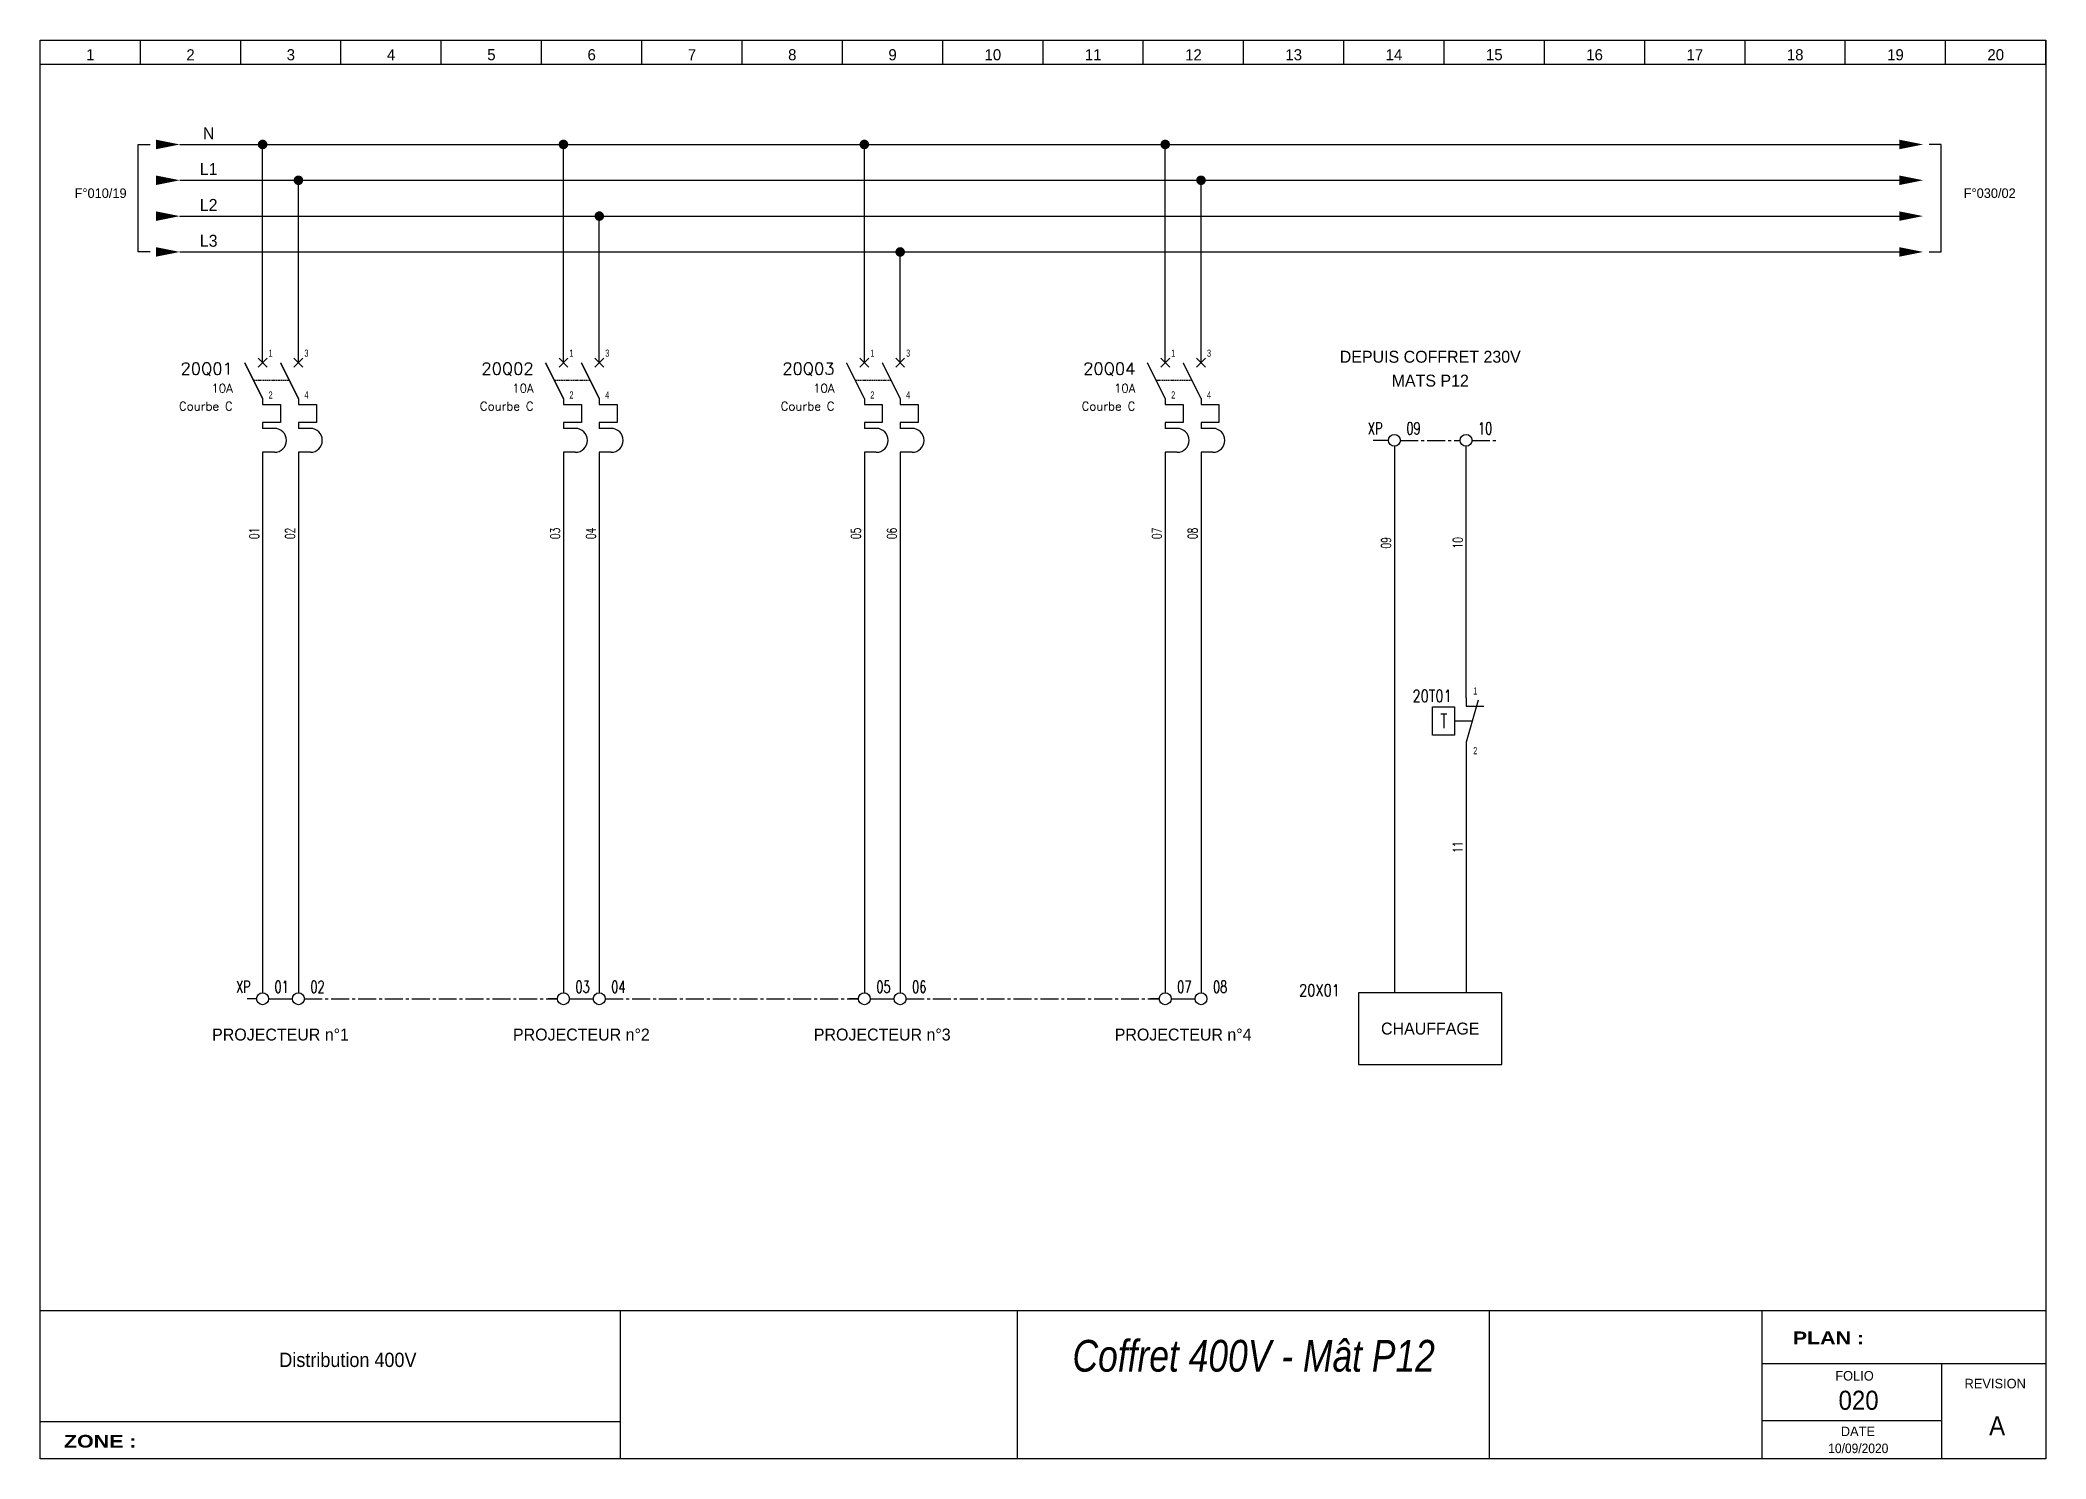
# Model space of a CAD drawing. Extents: x 0 to 420, y 0 to 297.
import ezdxf
from ezdxf.enums import TextEntityAlignment as Align

# ---------------------------------------------------------------- set-up
doc = ezdxf.new("R2010")
doc.units = 0
doc.header["$MEASUREMENT"] = 0
for name, pattern in [('AXES2', [1.125, 0.75, -0.125, 0.125, -0.125]), ('CACHE', [0.375, 0.25, -0.125]), ('FIN', [0]), ('MOYEN', [0])]:
    doc.linetypes.add(name, pattern=pattern)
doc.layers.get('0').update_dxf_attribs({"linetype": 'CONTINUOUS'})
doc.layers.add('A', color=1, linetype='CONTINUOUS')
doc.layers.add('B', color=1, linetype='CONTINUOUS')
doc.styles.add('ARIAL', font='arial.ttf', dxfattribs={"width": 0.966, "height": 2.325})
doc.styles.add('ARIAL_BOLD', font='arialbd.ttf', dxfattribs={"width": 1.2075, "height": 2.657143})
doc.styles.add('ARIAL_ITALIC', font='ariali.ttf', dxfattribs={"width": 1.449, "height": 6.642857})
doc.styles.add('ROMANS', font='romans.shx')
doc.styles.add('SIMPLEX', font='simplex')

# ---------------------------------------------------------------- blocks, each defined once
blk = doc.blocks.new('Cartouche')
at = {"color": 4}
blk.add_line((303.45, 31), (303.45, 0), dxfattribs=at)
at = {"layer": 'A', "color": 4, "linetype": 'MOYEN'}
for p, q in [((21, 292), (21, 297)), ((42, 292), (42, 297)), ((63, 292), (63, 297)), ((84, 292), (84, 297)), ((105, 292), (105, 297)), ((126, 292), (126, 297)), ((147, 292), (147, 297)), ((168, 292), (168, 297)), ((189, 292), (189, 297)), ((210, 292), (210, 297)), ((231, 292), (231, 297)), ((252, 292), (252, 297)), ((273, 292), (273, 297)), ((294, 292), (294, 297)), ((315, 292), (315, 297)), ((336, 292), (336, 297)), ((357, 292), (357, 297)), ((378, 292), (378, 297)), ((399, 292), (399, 297)), ((420, 292), (420, 297)), ((0, 292), (420, 292)), ((0, 31.05), (420, 31.05)), ((121.49, 31), (121.49, 0)), ((204.56, 31), (204.56, 0)), ((303.45, 31), (303.45, 0)), ((360.51, 31), (360.51, 0)), ((420, 19.89), (360.51, 19.89)), ((398.16, 19.86), (398.16, 0)), ((0, 7.85), (121.49, 7.85)), ((398.16, 7.96), (360.51, 7.96))]:
    blk.add_line(p, q, dxfattribs=at)
for points in [[(0, 31), (0, 297), (420, 297), (420, 31), (0, 31)], [(0, 0), (0, 297), (420, 297), (420, 0), (0, 0)]]:
    blk.add_lwpolyline(points, dxfattribs=at)
at = {"layer": 'A', "color": 7, "linetype": 'FIN', "style": 'ARIAL', "width": 0.966}
for s, height, p in [('1', 2.33, (10.5, 293.94)), ('2', 2.33, (31.5, 293.94)), ('3', 2.33, (52.5, 293.94)), ('4', 2.33, (73.5, 293.94)), ('5', 2.33, (94.5, 293.94)), ('6', 2.33, (115.5, 293.94)), ('7', 2.33, (136.5, 293.94)), ('8', 2.33, (157.5, 293.94)), ('9', 2.33, (178.5, 293.94)), ('10', 2.325, (199.5, 293.94)), ('11', 2.325, (220.5, 293.94)), ('12', 2.325, (241.5, 293.94)), ('13', 2.325, (262.5, 293.94)), ('14', 2.325, (283.5, 293.94)), ('15', 2.325, (304.5, 293.94)), ('16', 2.325, (325.5, 293.94)), ('17', 2.325, (346.5, 293.94)), ('18', 2.325, (367.5, 293.94)), ('19', 2.325, (388.5, 293.94)), ('20', 2.325, (409.5, 293.94))]:
    blk.add_text(s, height=height, dxfattribs=at).set_placement(p, align=Align.MIDDLE)
at = {"layer": 'A', "color": 7, "linetype": 'FIN', "style": 'ARIAL', "width": 0.9}
for tag, height, p in [('TITRE\xa01', 3, (64.45, 25.79)), ('TITRE\xa02', 3, (64.45, 20.79)), ('TITRE\xa03', 3, (64.45, 15.79)), ('DOSSIER\xa02', 3, (254.12, 13.45)), ('FOLIO', 4, (380.78, 12.27)), ('DOSSIER\xa03', 3, (254.12, 8.45)), ('REV', 4, (409.79, 6.93)), ('DATE', 2, (380.72, 2.24))]:
    blk.add_attdef(tag, text='', height=height, dxfattribs=at).set_placement(p, align=Align.MIDDLE)
blk.add_attdef('N°\xa0PLAN', text='', height=3, dxfattribs=at).set_placement((417.76, 25.47), align=Align.MIDDLE_RIGHT)
blk.add_attdef('ZONE', text='', height=3, dxfattribs=at).set_placement((21.8, 3.7), align=Align.MIDDLE_LEFT)
at = {"layer": 'B', "color": 1, "linetype": 'FIN', "style": 'ARIAL_BOLD', "width": 1.2075}
for s, p in [('PLAN : ', (367, 24.01)), ('ZONE : ', (5, 2.36))]:
    blk.add_text(s, height=2.657, dxfattribs=at).set_placement(p)
at = {"layer": 'B', "color": 1, "linetype": 'FIN', "style": 'ARIAL', "width": 0.966}
for s, p in [('FOLIO', (379.93, 17.39)), ('REVISION', (409.39, 15.77)), ('DATE', (380.64, 5.76))]:
    blk.add_text(s, height=1.993, dxfattribs=at).set_placement(p, align=Align.MIDDLE)
at = {"layer": 'B', "color": 4, "linetype": 'FIN', "style": 'ARIAL_ITALIC', "width": 0.8}
blk.add_attdef('DOSSIER\xa01', text='', height=6.64, dxfattribs=at).set_placement((254.12, 21.73), align=Align.MIDDLE)
blk = doc.blocks.new('Renvoi 6-2')
at = {"color": 0, "linetype": 'ByBlock'}
for points in [[(0, 0, 2, 0, 0), (5, 0, 0, 0, 0)], [(0, -7.5, 2, 0, 0), (5, -7.5, 0, 0, 0)], [(0, -15, 2, 0, 0), (5, -15, 0, 0, 0)], [(0, -22.5, 2, 0, 0), (5, -22.5, 0, 0, 0)]]:
    blk.add_lwpolyline(points, format="xyseb", dxfattribs=at)
blk.add_lwpolyline([(6.25, -22.5), (8.75, -22.5), (8.75, 0), (6.25, 0)])
blk.add_attdef('VERS', (13.51, -11.2), '', height=2, dxfattribs=at)
blk = doc.blocks.new('Renvoi 6-5')
blk.add_lwpolyline([(-6.25, -22.5), (-8.75, -22.5), (-8.75, 0), (-6.25, 0)])
at = {"color": 0, "linetype": 'ByBlock'}
for points in [[(-5, 0, 2, 0, 0), (0, 0, 0, 0, 0)], [(-5, -7.5, 2, 0, 0), (0, -7.5, 0, 0, 0)], [(-5, -15, 2, 0, 0), (0, -15, 0, 0, 0)], [(-5, -22.5, 2, 0, 0), (0, -22.5, 0, 0, 0)]]:
    blk.add_lwpolyline(points, format="xyseb", dxfattribs=at)
blk.add_attdef('VENANT', text='', height=2, dxfattribs=at).set_placement((-11.15, -11.2), align=Align.RIGHT)
blk = doc.blocks.new('EL01-14')
at = {"color": 0, "linetype": 'ByBlock', "const_width": 1}
blk.add_lwpolyline([(-0.5, 0, 1), (0.5, 0, 1)], format="xyb", close=True, dxfattribs=at)
blk = doc.blocks.new('EL01-26')
at = {"color": 0, "linetype": 'ByBlock'}
for p, q in [((0, 0), (3.75, 0)), ((3.75, 0), (3.75, -3.75)), ((3.75, -3.75), (0, -3.75)), ((0, -3.75), (0, -5)), ((2.5, -5), (0, -5)), ((2.5, -10), (0, -10))]:
    blk.add_line(p, q, dxfattribs=at)
blk.add_arc((2.5, -7.5), 2.5, 270, 90, dxfattribs=at)
blk = doc.blocks.new('DJ2P')
at = {"color": 0, "linetype": 'ByBlock'}
for p, q in [((-0.9375, 0.9375), (0.9375, -0.9375)), ((0.9375, 0.9375), (-0.9375, -0.9375)), ((6.5625, 0.9375), (8.4375, -0.9375)), ((8.4375, 0.9375), (6.5625, -0.9375))]:
    blk.add_line(p, q, dxfattribs=at)
at = {"color": 0, "linetype": 'CACHE'}
blk.add_line((5.625, -3.75), (-1.875, -3.75), dxfattribs=at)
for p, q in [((0, -7.5), (0, -8.75)), ((7.5, -7.5), (7.5, -8.75))]:
    blk.add_line(p, q)
at = {"color": 0, "linetype": 'ByBlock', "const_width": 0.3}
for points in [[(-3.75, 0), (0, -7.5)], [(3.75, 0), (7.5, -7.5)]]:
    blk.add_lwpolyline(points, dxfattribs=at)
for p in [(0, -8.75), (7.5, -8.75)]:
    blk.add_blockref('EL01-26', p)
at = {"color": 0, "linetype": 'ByBlock', "style": 'ROMANS'}
for tag, height, p in [('REP', 2.5, (-6.25, -2.5)), ('TYPE+CAL', 1.8, (-6.25, -6.25)), ('COURBE', 1.8, (-6.25, -10))]:
    blk.add_attdef(tag, text='', height=height, dxfattribs=at).set_placement(p, align=Align.RIGHT)
at = {"color": 0, "linetype": 'ByBlock', "width": 0.7}
for tag, p in [('ENT1', (1.25, 1.25)), ('ENT2', (8.75, 1.25)), ('SOR1', (1.25, -7.5)), ('SOR2', (8.75, -7.5))]:
    blk.add_attdef(tag, p, '', height=1.5, dxfattribs=at)
at = {"color": 0, "linetype": 'ByBlock', "style": 'ROMANS', "width": 0.8}
blk.add_attdef('ICC', text='', height=1.5, dxfattribs=at).set_placement((-6.25, -13.75), align=Align.RIGHT)
blk = doc.blocks.new('Bornier 2b')
for p, q in [((-1.25, 0), (-3.22, 0)), ((1.25, 0), (6.25, 0))]:
    blk.add_line(p, q)
for centre in [(0, 0), (7.5, 0)]:
    blk.add_circle(centre, 1.25)
at = {"color": 0, "linetype": 'ByBlock', "style": 'SIMPLEX', "width": 0.7}
blk.add_attdef('BORNIER', text='', height=2.5, dxfattribs=at).set_placement((-2.5, 1.25), align=Align.RIGHT)
for tag, p in [('BORNE1', (2.5, 1.25)), ('BORNE2', (10, 1.25))]:
    blk.add_attdef(tag, p, '', height=2.5, dxfattribs=at)
blk = doc.blocks.new('Themostat NC')
for p, q in [((0, 0), (0, -1.75)), ((1.25, -4.87), (-2.39, -4.87)), ((0, -9.3), (0, -11.04))]:
    blk.add_line(p, q)
at = {"color": 0, "linetype": 'ByBlock'}
for p, q in [((2.5, -0.5), (0, -9.25)), ((0, -1.75), (3.75, -1.75))]:
    blk.add_line(p, q, dxfattribs=at)
blk.add_lwpolyline([(-7.06, -1.9), (-2.39, -1.9), (-2.39, -7.84), (-7.06, -7.84)], close=True)
at = {"style": 'SIMPLEX', "width": 0.7}
blk.add_text('T', height=3, dxfattribs=at).set_placement((-4.69, -6.37), align=Align.CENTER)
at = {"color": 0, "linetype": 'ByBlock', "style": 'SIMPLEX', "width": 0.8}
blk.add_attdef('REP', text='', height=2.5, dxfattribs=at).set_placement((-3, -0.85), align=Align.RIGHT)
at = {"color": 0, "linetype": 'ByBlock', "width": 0.7}
for tag, p in [('ENT', (1.5, 0.7)), ('SOR', (1.5, -11.8))]:
    blk.add_attdef(tag, p, '', height=1.5, dxfattribs=at)
blk = doc.blocks.new('Borne')
blk.add_circle((0, -1.25), 1.25)
at = {"color": 0, "linetype": 'ByBlock', "style": 'SIMPLEX', "width": 0.7}
blk.add_attdef('BORNIER', text='', height=2.5, dxfattribs=at).set_placement((-2.5, 0), align=Align.RIGHT)
blk.add_attdef('BORNE', (2.5, 0), '', height=2.5, dxfattribs=at)

msp = doc.modelspace()

# ---------------------------------------------------------------- linework, layer by layer
for p, q in [((29.26, 275.16), (389.29, 275.16)), ((46.59, 229.47), (46.59, 275.16)), ((109.59, 229.47), (109.59, 275.16)), ((172.59, 229.47), (172.59, 275.16)), ((235.59, 229.47), (235.59, 275.16)), ((29.26, 267.66), (389.29, 267.66)), ((54.09, 229.47), (54.09, 267.66)), ((243.09, 229.47), (243.09, 267.66)), ((29.26, 260.16), (389.29, 260.16)), ((117.09, 229.47), (117.09, 260.16)), ((29.26, 252.66), (389.29, 252.66)), ((180.09, 229.47), (180.09, 252.66)), ((46.59, 210.72), (46.59, 97.58)), ((54.09, 210.72), (54.09, 97.58)), ((109.59, 210.72), (109.59, 97.58)), ((117.09, 210.72), (117.09, 97.58)), ((172.59, 210.72), (172.59, 97.58)), ((180.09, 210.72), (180.09, 97.58)), ((235.59, 210.72), (235.59, 97.58)), ((243.09, 210.72), (243.09, 97.58)), ((283.59, 211.97), (283.59, 97.58)), ((298.59, 159.31), (298.59, 211.97)), ((283.59, 150.4), (283.59, 97.58)), ((298.59, 148.27), (298.59, 97.58))]:
    msp.add_line(p, q)
at = {"linetype": 'AXES2', "ltscale": 5}
for p, q in [((282.34, 213.22), (279.12, 213.22)), ((284.84, 213.22), (297.34, 213.22)), ((299.84, 213.22), (304.84, 213.22)), ((55.34, 96.33), (108.34, 96.33)), ((118.34, 96.33), (171.34, 96.33)), ((181.34, 96.33), (234.34, 96.33))]:
    msp.add_line(p, q, dxfattribs=at)
msp.add_lwpolyline([(276.09, 82.58), (306.09, 82.58), (306.09, 97.58), (276.09, 97.58)], close=True)

# ---------------------------------------------------------------- block references
for name, p, values in [('Cartouche', (0, 0), {'FOLIO': '020', 'REV': 'A', 'DATE': '10/09/2020', 'DOSSIER\xa01': 'Coffret 400V - Mât P12', 'TITRE\xa02': 'Distribution 400V'}), ('Renvoi 6-5', (29.26, 275.16), {'VENANT': 'F%%D010/19'}), ('Renvoi 6-2', (389.29, 275.16), {'VERS': 'F%%D030/02'}), ('DJ2P', (46.59, 229.47), {'REP': '20Q01', 'TYPE+CAL': '10A', 'COURBE': 'Courbe C', 'ENT1': '1', 'SOR1': '2', 'ENT2': '3', 'SOR2': '4'}), ('DJ2P', (109.59, 229.47), {'REP': '20Q02', 'TYPE+CAL': '10A', 'COURBE': 'Courbe C', 'ENT1': '1', 'SOR1': '2', 'ENT2': '3', 'SOR2': '4'}), ('DJ2P', (172.59, 229.47), {'REP': '20Q03', 'TYPE+CAL': '10A', 'COURBE': 'Courbe C', 'ENT1': '1', 'SOR1': '2', 'ENT2': '3', 'SOR2': '4'}), ('DJ2P', (235.59, 229.47), {'REP': '20Q04', 'TYPE+CAL': '10A', 'COURBE': 'Courbe C', 'ENT1': '1', 'SOR1': '2', 'ENT2': '3', 'SOR2': '4'}), ('Borne', (283.59, 214.47), {'BORNIER': 'XP', 'BORNE': '09'}), ('Borne', (298.59, 214.47), {'BORNE': '10'}), ('Themostat NC', (298.59, 159.31), {'REP': '20T01', 'ENT': '1', 'SOR': '2'}), ('Bornier 2b', (46.59, 96.33), {'BORNIER': 'XP', 'BORNE1': '01', 'BORNE2': '02'}), ('Bornier 2b', (109.59, 96.33), {'BORNE1': '03', 'BORNE2': '04'}), ('Bornier 2b', (172.59, 96.33), {'BORNE1': '05', 'BORNE2': '06'}), ('Bornier 2b', (235.59, 96.33), {'BORNE1': '07', 'BORNE2': '08'})]:
    msp.add_blockref(name, p).add_auto_attribs(values)
for p in [(46.59, 275.16), (109.59, 275.16), (172.59, 275.16), (235.59, 275.16), (54.09, 267.66), (243.09, 267.66), (117.09, 260.16), (180.09, 252.66)]:
    msp.add_blockref('EL01-14', p)

# ---------------------------------------------------------------- texts
for s, p in [('N', (35.29, 276.25)), ('L1', (35.29, 268.75)), ('L2', (35.29, 261.25)), ('L3', (35.29, 253.75))]:
    msp.add_text(s, height=2.5).set_placement(p, align=Align.CENTER)
for s, p in [('DEPUIS COFFRET 230V', (291.09, 230.72)), ('MATS P12', (291.09, 225.72)), ('PROJECTEUR n°1', (50.34, 88.83)), ('PROJECTEUR n°2', (113.34, 88.83)), ('PROJECTEUR n°3', (176.34, 88.83)), ('PROJECTEUR n°4', (239.34, 88.83)), ('CHAUFFAGE', (291.09, 90.08))]:
    msp.add_text(s, height=2.5).set_placement(p, align=Align.MIDDLE_CENTER)
at = {"style": 'SIMPLEX', "width": 0.7}
for s, p in [('01', (45.84, 193.73)), ('02', (53.34, 193.73)), ('03', (108.84, 193.73)), ('04', (116.34, 193.73)), ('05', (171.84, 193.73)), ('06', (179.34, 193.73)), ('07', (234.84, 193.73)), ('08', (242.34, 193.73)), ('09', (282.84, 191.76)), ('10', (297.84, 191.76)), ('11', (297.84, 128.06))]:
    msp.add_text(s, height=2, rotation=90, dxfattribs=at).set_placement(p, align=Align.CENTER)
at = {"style": 'ROMANS', "width": 0.8}
msp.add_text('20X01', height=2.5, dxfattribs=at).set_placement((272.19, 96.83), align=Align.RIGHT)

doc.saveas('drawing.dxf')
